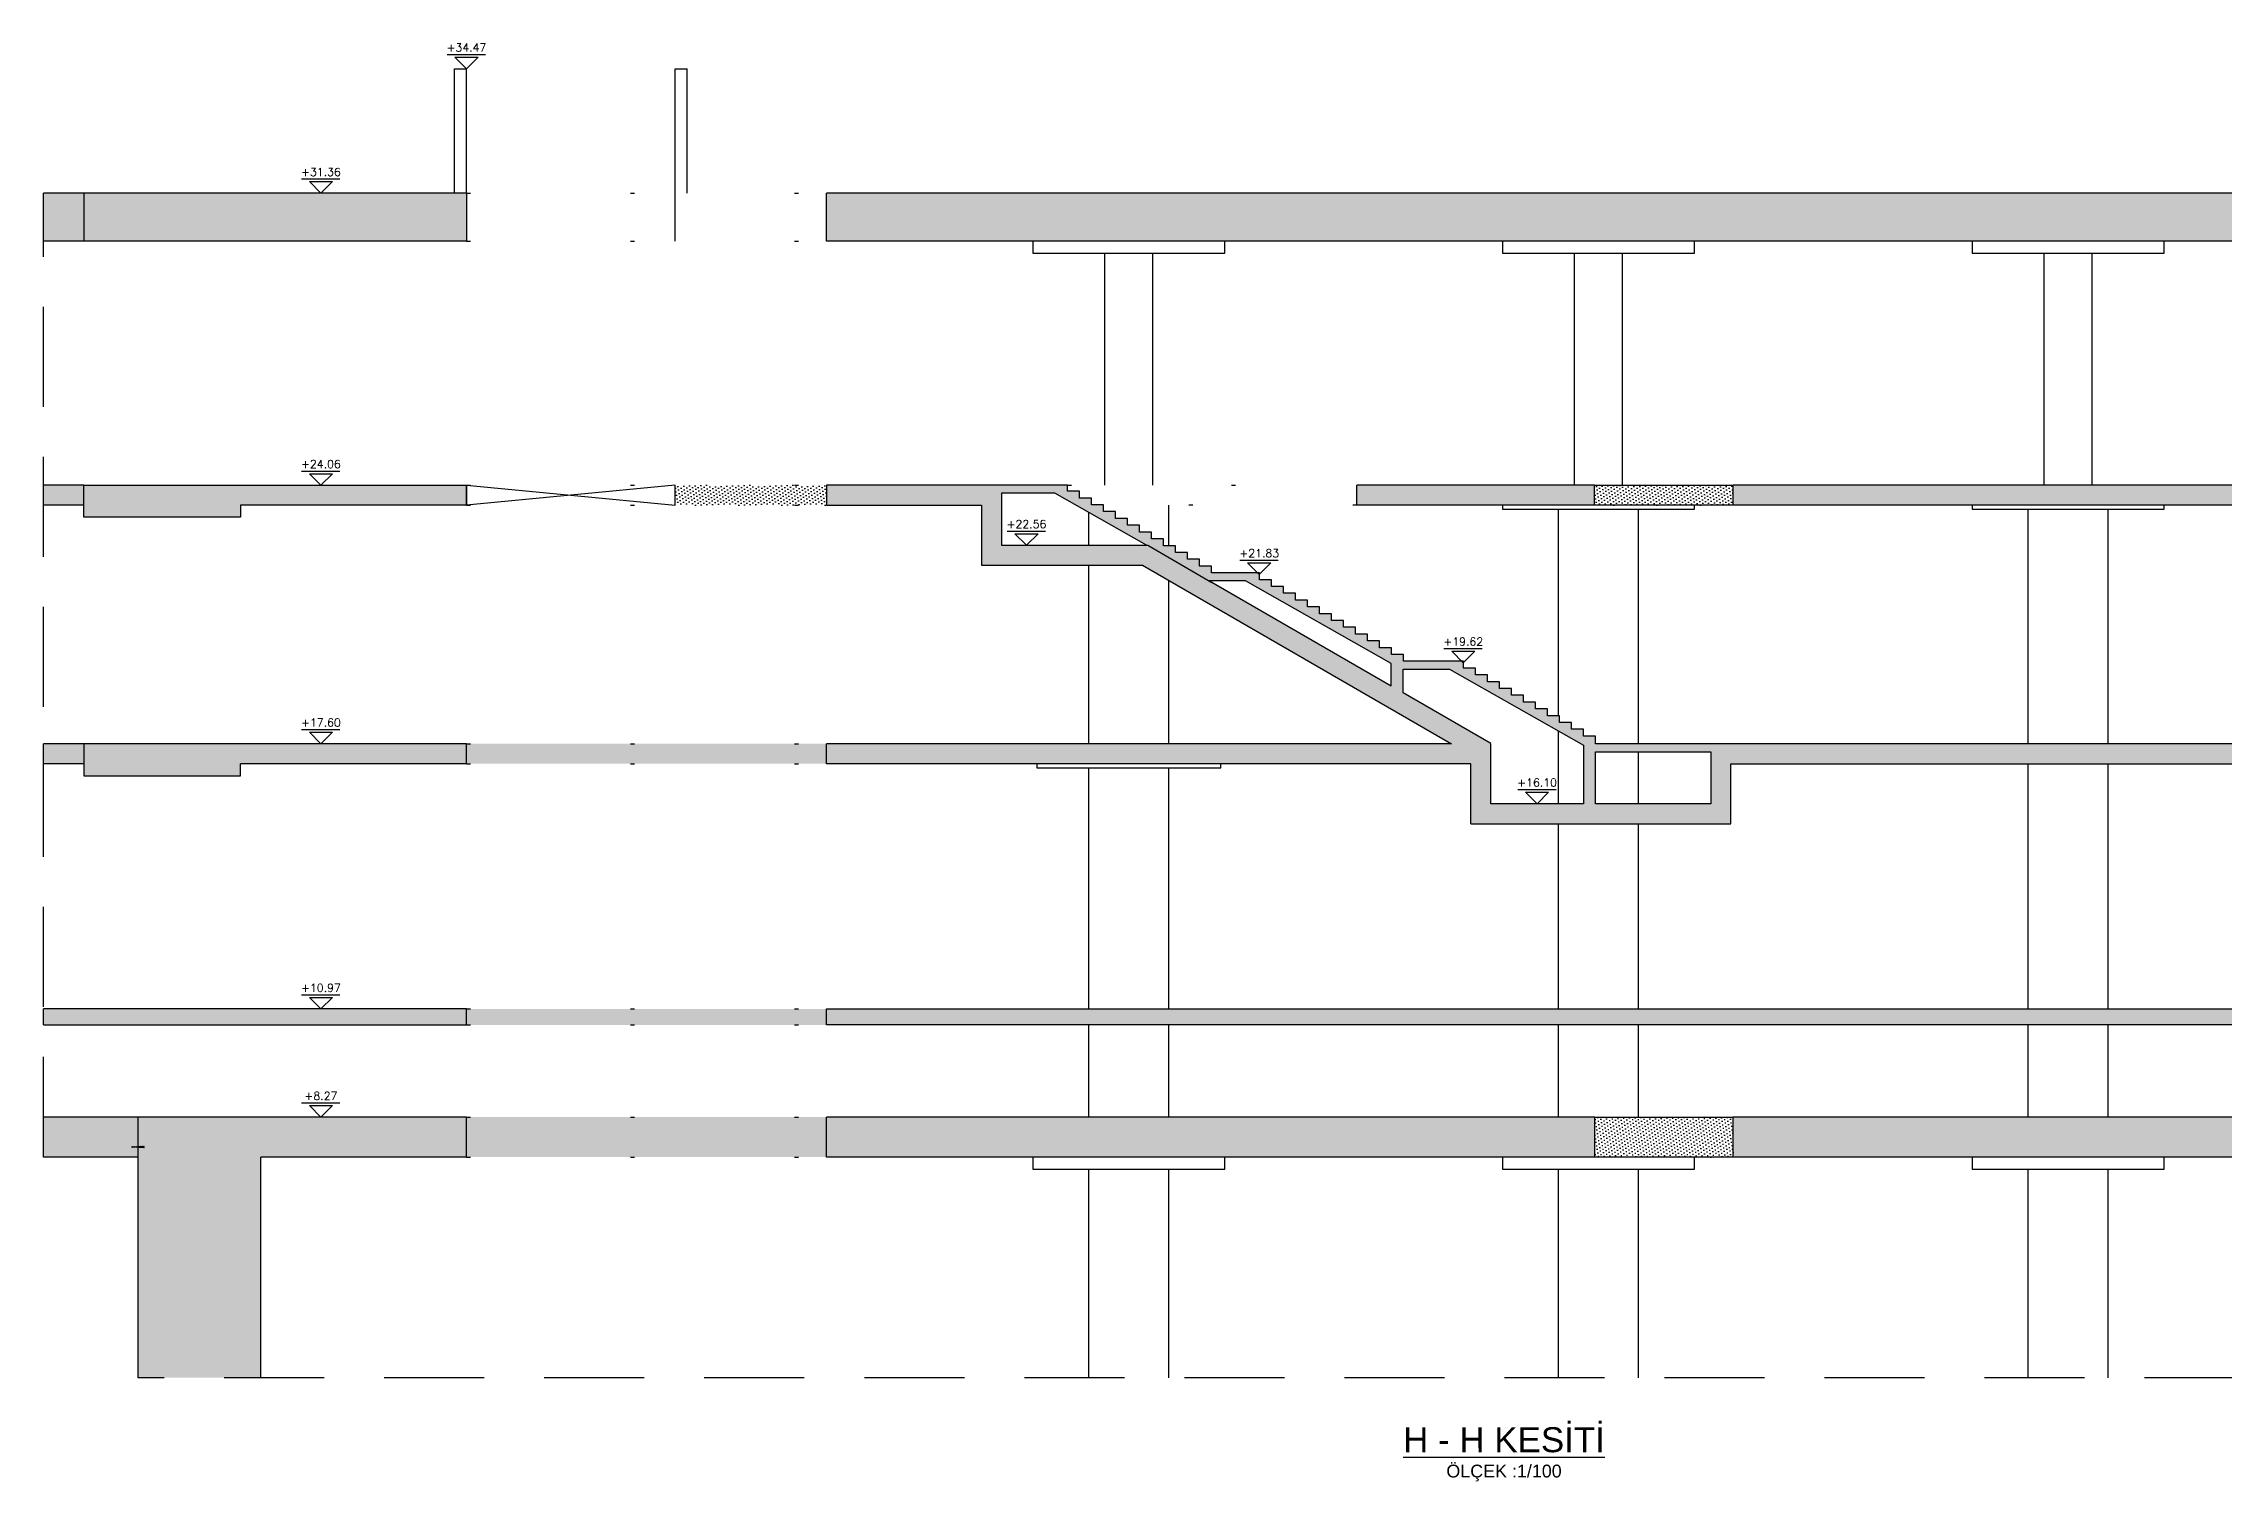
# Model space of a CAD drawing. Header units: inches. Extents: x 400392 to 401495, y 4543971 to 4544133.
# Drawn here: x 401274.7 to 401329.2, y 4544003 to 4544039 of the extents above; entities that cross this region are included whole.
import ezdxf
from ezdxf.enums import TextEntityAlignment as Align

# ---------------------------------------------------------------- set-up
doc = ezdxf.new("R2010")
doc.units = ezdxf.units.IN
doc.header["$MEASUREMENT"] = 0
for name, pattern in [('ACAD_ISO05W100', [33, 24, -3, 0, -3, 0, -3]), ('CIZGI', [0.4, 0.25, -0.15]), ('CONTINU', [0]), ('Dot', [4, 0, -4]), ('HIDDEN', [0.375, 0.25, -0.125])]:
    doc.linetypes.add(name, pattern=pattern)
for name, color, linetype in [('görünüş prota', 4, 'Continuous'), ('iderzi_PROTA', 3, 'Continuous'), ('kesik prota', 2, 'CIZGI'), ('kesit prota', 1, 'Continuous'), ('kesit tarama prota', 252, 'Continuous'), ('kolon tarama prota', 252, 'Continuous'), ('kot prota', 4, 'Continuous'), ('PRT-CST-rc_level', 6, 'Continuous'), ('PRT-CST-rc_levermark', 4, 'Continuous'), ('st_s_su tutucu', 2, 'Continuous'), ('st_s_ölçü', 4, 'Continuous'), ('t35 prota', 3, 'Continuous'), ('tplan prota', 7, 'Continuous')]:
    doc.layers.add(name, color=color, linetype=linetype)
doc.styles.add('Arial', font='Arial.ttf')
doc.styles.add('OLCU', font='romanstw.shx')
pattern_1 = [(36, (401115.44459, 4543690.453005), (-0.014547592, 0.087543451), [0, -0.079375])]

# ---------------------------------------------------------------- blocks, each defined once
blk = doc.blocks.new('KOTK5')
at = {"layer": 'PRT-CST-rc_levermark'}
blk.add_line((217, 160), (-213, 160), dxfattribs=at)
blk.add_lwpolyline([(130, 130), (-130, 130), (0, 0)], close=True, dxfattribs=at)
at = {"layer": 'PRT-CST-rc_level', "style": 'OLCU'}
blk.add_attdef('000.00', text='', height=90, dxfattribs=at).set_placement((0, 193), align=Align.CENTER)
blk = doc.blocks.new('D')
at = {"layer": 'st_s_su tutucu', "linetype": 'CONTINU', "ltscale": 0.2}
for p, q in [((-39988, 52508), (-39993, 52508)), ((-39993, 52508), (-39993, 52507)), ((-39993, 52507), (-39991, 52506)), ((-39993, 52449), (-39991, 52450)), ((-39993, 52448), (-39993, 52449)), ((-39988, 52448), (-39993, 52448)), ((-39991, 52499), (-39992, 52499)), ((-39992, 52499), (-39992, 52498)), ((-39992, 52498), (-39991, 52498)), ((-39991, 52489), (-39992, 52489)), ((-39992, 52489), (-39992, 52488)), ((-39992, 52488), (-39991, 52488)), ((-39991, 52479), (-39992, 52479)), ((-39992, 52479), (-39992, 52478)), ((-39992, 52478), (-39991, 52478)), ((-39992, 52468), (-39992, 52469)), ((-39992, 52469), (-39991, 52469)), ((-39991, 52468), (-39992, 52468)), ((-39992, 52458), (-39992, 52459)), ((-39992, 52459), (-39991, 52459)), ((-39991, 52458), (-39992, 52458)), ((-39991, 52506), (-39991, 52499)), ((-39991, 52498), (-39991, 52489)), ((-39991, 52488), (-39991, 52479)), ((-39991, 52469), (-39991, 52478)), ((-39991, 52459), (-39991, 52468)), ((-39991, 52450), (-39991, 52458)), ((-39990, 52506), (-39988, 52507)), ((-39990, 52499), (-39990, 52506)), ((-39989, 52499), (-39990, 52499)), ((-39990, 52489), (-39990, 52498)), ((-39990, 52498), (-39989, 52498)), ((-39989, 52489), (-39990, 52489)), ((-39990, 52479), (-39990, 52488)), ((-39990, 52488), (-39989, 52488)), ((-39989, 52479), (-39990, 52479)), ((-39990, 52478), (-39989, 52478)), ((-39990, 52478), (-39990, 52469)), ((-39990, 52469), (-39989, 52469)), ((-39989, 52468), (-39990, 52468)), ((-39990, 52468), (-39990, 52459)), ((-39990, 52459), (-39989, 52459)), ((-39989, 52458), (-39990, 52458)), ((-39990, 52458), (-39990, 52450)), ((-39990, 52450), (-39988, 52449)), ((-39989, 52498), (-39989, 52499)), ((-39989, 52488), (-39989, 52489)), ((-39989, 52478), (-39989, 52479)), ((-39989, 52469), (-39989, 52468)), ((-39989, 52459), (-39989, 52458)), ((-39988, 52507), (-39988, 52508)), ((-39988, 52449), (-39988, 52448))]:
    blk.add_line(p, q, dxfattribs=at)

msp = doc.modelspace()

# ---------------------------------------------------------------- hatches: boundary and pattern name
at = {"layer": 'kesit tarama prota'}
h = msp.add_hatch(color=256, dxfattribs=at)
h.dxf.hatch_style = 1
h.paths.add_polyline_path([(401275.685, 4544035.245), (401274.673, 4544035.245), (401274.673, 4544034.045), (401275.685, 4544034.045)])
h.paths.add_polyline_path([(401285.243, 4544035.245), (401275.685, 4544035.245), (401275.685, 4544034.045), (401285.243, 4544034.045)])
h = msp.add_hatch(color=256, dxfattribs=at)
h.dxf.hatch_style = 1
h.paths.add_polyline_path([(401351.049, 4544035.245), (401294.243, 4544035.245), (401294.243, 4544034.045), (401351.049, 4544034.045)])
h = msp.add_hatch(color=256, dxfattribs=at)
h.dxf.hatch_style = 1
h.paths.add_polyline_path([(401275.682, 4544027.945), (401274.673, 4544027.945), (401274.673, 4544027.445), (401275.682, 4544027.445)])
h.paths.add_polyline_path([(401285.243, 4544027.945), (401275.682, 4544027.945), (401275.682, 4544027.145), (401279.595, 4544027.145), (401279.595, 4544027.445), (401285.243, 4544027.445)])
h = msp.add_hatch(dxfattribs=at)
h.set_pattern_fill('DOTS', color=2, scale=0.05, angle=36)
h.set_pattern_definition(pattern_1)
h.paths.add_polyline_path([(401294.243, 4544027.945), (401290.463, 4544027.945), (401290.463, 4544027.445), (401294.243, 4544027.445)])
h = msp.add_hatch(color=256, dxfattribs=at)
h.dxf.hatch_style = 1
h.paths.add_polyline_path([(401351.049, 4544021.485), (401313.466, 4544021.485), (401313.466, 4544021.675), (401313.166, 4544021.675), (401313.166, 4544021.845), (401312.866, 4544021.845), (401312.866, 4544022.015), (401312.566, 4544022.015), (401312.566, 4544022.185), (401312.266, 4544022.185), (401312.266, 4544022.355), (401311.966, 4544022.355), (401311.966, 4544022.525), (401311.666, 4544022.525), (401311.666, 4544022.695), (401311.366, 4544022.695), (401311.366, 4544022.865), (401311.066, 4544022.865), (401311.066, 4544023.035), (401310.766, 4544023.035), (401310.766, 4544023.205), (401310.466, 4544023.205), (401310.466, 4544023.375), (401310.166, 4544023.375), (401310.166, 4544023.545), (401308.666, 4544023.545), (401308.666, 4544023.715), (401308.366, 4544023.715), (401308.366, 4544023.885), (401308.066, 4544023.885), (401308.066, 4544024.055), (401307.766, 4544024.055), (401307.766, 4544024.225), (401307.466, 4544024.225), (401307.466, 4544024.395), (401307.166, 4544024.395), (401307.166, 4544024.565), (401306.866, 4544024.565), (401306.866, 4544024.735), (401306.566, 4544024.735), (401306.566, 4544024.905), (401306.266, 4544024.905), (401306.266, 4544025.075), (401305.966, 4544025.075), (401305.966, 4544025.245), (401305.666, 4544025.245), (401305.666, 4544025.415), (401305.366, 4544025.415), (401305.366, 4544025.585), (401305.066, 4544025.585), (401305.066, 4544025.755), (401303.864, 4544025.755), (401303.864, 4544025.925), (401303.564, 4544025.925), (401303.564, 4544026.095), (401303.264, 4544026.095), (401303.264, 4544026.265), (401302.964, 4544026.265), (401302.964, 4544026.435), (401302.664, 4544026.435), (401302.664, 4544026.605), (401302.364, 4544026.605), (401302.364, 4544026.775), (401302.064, 4544026.775), (401302.064, 4544026.945), (401301.764, 4544026.945), (401301.764, 4544027.115), (401301.464, 4544027.115), (401301.464, 4544027.285), (401301.164, 4544027.285), (401301.164, 4544027.455), (401300.864, 4544027.455), (401300.864, 4544027.625), (401300.564, 4544027.625), (401300.564, 4544027.795), (401300.264, 4544027.795), (401300.264, 4544027.945), (401294.243, 4544027.945), (401294.243, 4544027.445), (401298.114, 4544027.445), (401298.114, 4544025.945), (401302.138, 4544025.945), (401309.862, 4544021.485), (401294.243, 4544021.485), (401294.243, 4544020.985), (401310.349, 4544020.985), (401310.349, 4544019.485), (401316.849, 4544019.485), (401316.849, 4544020.985), (401347.136, 4544020.985), (401347.136, 4544020.685), (401351.049, 4544020.685)])
h.paths.add_polyline_path([(401303.813, 4544025.555), (401304.713, 4544025.555), (401308.358, 4544023.489), (401308.358, 4544022.931)], flags=16)
h.paths.add_polyline_path([(401308.658, 4544022.758), (401308.658, 4544023.345), (401309.813, 4544023.345), (401313.166, 4544021.445), (401313.166, 4544019.985), (401310.849, 4544019.985), (401310.849, 4544021.493)], flags=16)
h.paths.add_polyline_path([(401313.466, 4544021.285), (401316.349, 4544021.285), (401316.349, 4544019.985), (401313.466, 4544019.985)], flags=16)
h.paths.add_polyline_path([(401302.24, 4544026.445), (401298.614, 4544026.445), (401298.614, 4544027.745), (401299.946, 4544027.745)], flags=16)
h = msp.add_hatch(color=256, dxfattribs=at)
h.dxf.hatch_style = 1
h.paths.add_polyline_path([(401313.436, 4544027.945), (401307.496, 4544027.945), (401307.496, 4544027.445), (401313.436, 4544027.445)])
h.paths.add_polyline_path([(401351.049, 4544027.945), (401316.907, 4544027.945), (401316.907, 4544027.445), (401351.049, 4544027.445)])
h = msp.add_hatch(dxfattribs=at)
h.set_pattern_fill('DOTS', color=2, scale=0.05, angle=36)
h.set_pattern_definition(pattern_1)
h.paths.add_polyline_path([(401316.907, 4544027.945), (401313.436, 4544027.945), (401313.436, 4544027.445), (401316.907, 4544027.445)])
h = msp.add_hatch(color=256, dxfattribs=at)
h.dxf.hatch_style = 1
h.paths.add_polyline_path([(401275.682, 4544021.485), (401274.673, 4544021.485), (401274.673, 4544020.985), (401275.682, 4544020.985)])
h.paths.add_polyline_path([(401285.243, 4544021.485), (401275.682, 4544021.485), (401275.682, 4544020.685), (401279.595, 4544020.685), (401279.595, 4544020.985), (401285.243, 4544020.985)])
h = msp.add_hatch(dxfattribs=at)
h.set_pattern_fill('DOTS', color=2, scale=0.05, angle=36)
h.set_pattern_definition(pattern_1)
h.paths.add_polyline_path([(401294.243, 4544021.485), (401285.243, 4544021.485), (401285.243, 4544020.985), (401294.243, 4544020.985)])
h = msp.add_hatch(color=256, dxfattribs=at)
h.dxf.hatch_style = 1
h.paths.add_polyline_path([(401285.243, 4544014.855), (401274.673, 4544014.855), (401274.673, 4544014.455), (401285.243, 4544014.455)])
h = msp.add_hatch(dxfattribs=at)
h.set_pattern_fill('DOTS', color=2, scale=0.05, angle=36)
h.set_pattern_definition(pattern_1)
h.paths.add_polyline_path([(401294.243, 4544014.855), (401285.243, 4544014.855), (401285.243, 4544014.455), (401294.243, 4544014.455)])
h = msp.add_hatch(color=256, dxfattribs=at)
h.dxf.hatch_style = 1
h.paths.add_polyline_path([(401354.647, 4544014.855), (401294.243, 4544014.855), (401294.243, 4544014.455), (401354.642, 4544014.455)])
h = msp.add_hatch(color=256, dxfattribs=at)
h.dxf.hatch_style = 1
h.paths.add_polyline_path([(401280.102, 4544011.155), (401285.243, 4544011.155), (401285.243, 4544012.155), (401274.673, 4544012.155), (401274.673, 4544011.155), (401277.039, 4544011.155), (401277.039, 4544005.637), (401280.102, 4544005.637)])
h = msp.add_hatch(dxfattribs=at)
h.set_pattern_fill('DOTS', color=2, scale=0.05, angle=36)
h.set_pattern_definition(pattern_1)
h.paths.add_polyline_path([(401294.243, 4544012.155), (401285.243, 4544012.155), (401285.243, 4544011.155), (401294.243, 4544011.155)])
h = msp.add_hatch(color=256, dxfattribs=at)
h.dxf.hatch_style = 1
h.paths.add_polyline_path([(401313.436, 4544012.155), (401294.243, 4544012.155), (401294.243, 4544011.155), (401313.436, 4544011.155)])
h = msp.add_hatch(dxfattribs=at)
h.set_pattern_fill('DOTS', color=2, scale=0.05, angle=36)
h.set_pattern_definition(pattern_1)
h.paths.add_polyline_path([(401316.907, 4544012.155), (401313.436, 4544012.155), (401313.436, 4544011.155), (401316.907, 4544011.155)])
h = msp.add_hatch(color=256, dxfattribs=at)
h.dxf.hatch_style = 1
h.paths.add_polyline_path([(401349.688, 4544011.155), (401354.642, 4544011.155), (401354.642, 4544012.155), (401316.907, 4544012.155), (401316.907, 4544011.155), (401346.626, 4544011.155), (401346.626, 4544005.637), (401349.688, 4544005.637)])

# ---------------------------------------------------------------- linework, layer by layer
at = {"layer": 'görünüş prota'}
for p, q in [((401301.197, 4544027.945), (401301.197, 4544033.745)), ((401302.397, 4544027.945), (401302.397, 4544033.745)), ((401312.936, 4544027.945), (401312.936, 4544033.745)), ((401314.136, 4544027.945), (401314.136, 4544033.745)), ((401324.678, 4544027.945), (401324.678, 4544033.745)), ((401325.878, 4544027.945), (401325.878, 4544033.745)), ((401302.797, 4544026.435), (401302.797, 4544027.445)), ((401312.536, 4544022.185), (401312.536, 4544027.345)), ((401314.536, 4544021.485), (401314.536, 4544027.345)), ((401324.278, 4544021.485), (401324.278, 4544027.345)), ((401326.278, 4544021.485), (401326.278, 4544027.345)), ((401300.797, 4544026.445), (401300.797, 4544027.263)), ((401300.797, 4544021.485), (401300.797, 4544025.945)), ((401302.797, 4544021.485), (401302.797, 4544025.564)), ((401312.536, 4544019.985), (401312.536, 4544021.802)), ((401314.536, 4544019.985), (401314.536, 4544021.285)), ((401300.797, 4544014.855), (401300.797, 4544020.885)), ((401302.797, 4544014.855), (401302.797, 4544020.885)), ((401324.278, 4544014.855), (401324.278, 4544020.985)), ((401326.278, 4544014.855), (401326.278, 4544020.985)), ((401312.536, 4544014.855), (401312.536, 4544019.485)), ((401314.536, 4544014.855), (401314.536, 4544019.485)), ((401300.797, 4544012.155), (401300.797, 4544014.455)), ((401302.797, 4544012.155), (401302.797, 4544014.455)), ((401312.536, 4544012.155), (401312.536, 4544014.455)), ((401314.536, 4544012.155), (401314.536, 4544014.455)), ((401324.278, 4544012.155), (401324.278, 4544014.455)), ((401326.278, 4544012.155), (401326.278, 4544014.455)), ((401300.797, 4544005.637), (401300.797, 4544010.855)), ((401302.797, 4544005.637), (401302.797, 4544010.855)), ((401312.536, 4544005.637), (401312.536, 4544010.855)), ((401314.536, 4544005.637), (401314.536, 4544010.855)), ((401324.278, 4544005.637), (401324.278, 4544010.855)), ((401326.278, 4544005.637), (401326.278, 4544010.855))]:
    msp.add_line(p, q, dxfattribs=at)
for points in [[(401284.943, 4544035.245), (401284.943, 4544038.355)], [(401284.943, 4544038.355), (401285.243, 4544038.355)], [(401285.243, 4544035.245), (401285.243, 4544038.355)], [(401290.463, 4544034.045), (401290.463, 4544038.355)], [(401290.463, 4544038.355), (401290.763, 4544038.355)], [(401290.763, 4544035.245), (401290.763, 4544038.355)], [(401299.397, 4544034.045), (401299.397, 4544033.745), (401304.197, 4544033.745), (401304.197, 4544034.045)], [(401311.136, 4544034.045), (401311.136, 4544033.745), (401315.936, 4544033.745), (401315.936, 4544034.045)], [(401322.875, 4544034.045), (401322.875, 4544033.745), (401327.675, 4544033.745), (401327.675, 4544034.045)], [(401313.436, 4544027.945), (401316.907, 4544027.945)], [(401311.136, 4544027.445), (401311.136, 4544027.345), (401315.936, 4544027.345), (401315.936, 4544027.445)], [(401316.907, 4544027.445), (401313.436, 4544027.445)], [(401322.875, 4544027.445), (401322.875, 4544027.345), (401327.675, 4544027.345), (401327.675, 4544027.445)], [(401299.497, 4544020.985), (401299.497, 4544020.885), (401304.097, 4544020.885), (401304.097, 4544020.985)], [(401313.436, 4544012.155), (401316.907, 4544012.155)], [(401299.397, 4544011.155), (401299.397, 4544010.855), (401304.197, 4544010.855), (401304.197, 4544011.155)], [(401311.136, 4544011.155), (401311.136, 4544010.855), (401315.936, 4544010.855), (401315.936, 4544011.155)], [(401316.907, 4544011.155), (401313.436, 4544011.155)], [(401322.877, 4544011.155), (401322.877, 4544010.855), (401327.677, 4544010.855), (401327.677, 4544011.155)]]:
    msp.add_lwpolyline(points, dxfattribs=at)
at = {"layer": 'görünüş prota', "color": 4, "linetype": 'Dot'}
for points in [[(401285.243, 4544035.245), (401294.243, 4544035.245)], [(401285.243, 4544034.045), (401294.243, 4544034.045)], [(401285.243, 4544027.945), (401294.243, 4544027.945)], [(401300.264, 4544027.945), (401307.496, 4544027.945)], [(401285.243, 4544027.445), (401294.243, 4544027.445)], [(401307.496, 4544027.445), (401301.164, 4544027.445)], [(401285.243, 4544021.485), (401294.243, 4544021.485)], [(401285.243, 4544020.985), (401294.243, 4544020.985)], [(401285.243, 4544014.855), (401294.243, 4544014.855)], [(401285.243, 4544014.455), (401294.243, 4544014.455)], [(401285.243, 4544012.155), (401294.243, 4544012.155)], [(401285.243, 4544011.155), (401294.243, 4544011.155)]]:
    msp.add_lwpolyline(points, dxfattribs=at)
at = {"layer": 'iderzi_PROTA', "linetype": 'ACAD_ISO05W100', "ltscale": 2}
msp.add_line((401277.039, 4544011.155), (401277.039, 4544012.155), dxfattribs=at)
at = {"layer": 'kesik prota', "ltscale": 10}
msp.add_line((401349.688, 4544005.637), (401277.039, 4544005.637), dxfattribs=at)
at = {"layer": 'kesik prota', "linetype": 'HIDDEN', "ltscale": 10}
msp.add_lwpolyline([(401274.673, 4544011.155), (401274.673, 4544035.245)], dxfattribs=at)
at = {"layer": 'kesik prota', "ltscale": 10}
msp.add_lwpolyline([(401302.24, 4544026.445), (401302.271, 4544026.445), (401303.877, 4544025.518)], dxfattribs=at)
at = {"layer": 'kesit prota', "color": 1}
for p, q in [((401285.243, 4544035.245), (401274.673, 4544035.245)), ((401285.243, 4544035.245), (401285.243, 4544034.045)), ((401354.642, 4544035.245), (401294.243, 4544035.245)), ((401294.243, 4544034.045), (401294.243, 4544035.245)), ((401285.243, 4544034.045), (401274.673, 4544034.045)), ((401354.642, 4544034.045), (401294.243, 4544034.045)), ((401313.436, 4544027.945), (401307.496, 4544027.945)), ((401307.496, 4544027.445), (401307.496, 4544027.945)), ((401313.436, 4544027.445), (401313.436, 4544027.945)), ((401354.642, 4544027.945), (401316.907, 4544027.945)), ((401316.907, 4544027.445), (401316.907, 4544027.945)), ((401313.436, 4544027.445), (401307.496, 4544027.445)), ((401354.642, 4544027.445), (401316.907, 4544027.445)), ((401275.682, 4544021.485), (401274.673, 4544021.485)), ((401285.243, 4544020.985), (401285.243, 4544021.485)), ((401294.243, 4544020.985), (401294.243, 4544021.485)), ((401275.682, 4544020.985), (401274.673, 4544020.985)), ((401285.243, 4544020.985), (401279.595, 4544020.985)), ((401310.349, 4544020.985), (401294.243, 4544020.985)), ((401310.349, 4544019.485), (401310.349, 4544020.985)), ((401316.849, 4544019.485), (401316.849, 4544020.985)), ((401310.349, 4544019.485), (401316.849, 4544019.485)), ((401285.243, 4544012.155), (401274.673, 4544012.155)), ((401285.243, 4544011.155), (401285.243, 4544012.155)), ((401313.436, 4544012.155), (401294.243, 4544012.155)), ((401294.243, 4544011.155), (401294.243, 4544012.155)), ((401313.436, 4544012.155), (401313.436, 4544011.155)), ((401354.642, 4544012.155), (401316.907, 4544012.155)), ((401316.907, 4544011.155), (401316.907, 4544012.155)), ((401277.039, 4544011.155), (401274.673, 4544011.155)), ((401277.039, 4544005.637), (401277.039, 4544011.155)), ((401285.243, 4544011.155), (401280.102, 4544011.155)), ((401280.102, 4544005.637), (401280.102, 4544011.155)), ((401313.436, 4544011.155), (401294.243, 4544011.155)), ((401346.626, 4544011.155), (401316.907, 4544011.155))]:
    msp.add_line(p, q, dxfattribs=at)
at = {"layer": 'kesit prota'}
msp.add_line((401275.685, 4544034.045), (401275.685, 4544035.245), dxfattribs=at)
at = {"layer": 'kesit prota', "color": 1}
for points in [[(401275.682, 4544027.945), (401274.673, 4544027.945)], [(401275.682, 4544027.445), (401274.673, 4544027.445)], [(401298.114, 4544027.445), (401298.114, 4544025.945), (401302.138, 4544025.945), (401309.862, 4544021.485), (401294.243, 4544021.485)], [(401304.713, 4544025.555), (401303.813, 4544025.555), (401308.358, 4544022.931), (401308.358, 4544023.489), (401304.713, 4544025.555)], [(401310.849, 4544021.493), (401308.658, 4544022.758), (401308.658, 4544023.345), (401309.813, 4544023.345), (401313.166, 4544021.445), (401313.166, 4544019.985)], [(401313.166, 4544019.985), (401310.849, 4544019.985), (401310.849, 4544021.485)]]:
    msp.add_lwpolyline(points, dxfattribs=at)
for points in [[(401275.682, 4544027.945), (401285.243, 4544027.945), (401285.243, 4544027.445), (401279.595, 4544027.445), (401279.595, 4544027.145), (401275.682, 4544027.145)], [(401302.24, 4544026.445), (401299.946, 4544027.745), (401298.614, 4544027.745), (401298.614, 4544026.445)], [(401313.466, 4544021.285), (401316.349, 4544021.285), (401316.349, 4544019.985), (401313.466, 4544019.985)]]:
    msp.add_lwpolyline(points, close=True, dxfattribs=at)
at = {"layer": 'kesit prota'}
for points in [[(401351.049, 4544021.485), (401313.466, 4544021.485), (401313.466, 4544021.675), (401313.166, 4544021.675), (401313.166, 4544021.845), (401312.866, 4544021.845), (401312.866, 4544022.015), (401312.566, 4544022.015), (401312.566, 4544022.185), (401312.266, 4544022.185), (401312.266, 4544022.355), (401311.966, 4544022.355), (401311.966, 4544022.525), (401311.666, 4544022.525), (401311.666, 4544022.695), (401311.366, 4544022.695), (401311.366, 4544022.865), (401311.066, 4544022.865), (401311.066, 4544023.035), (401310.766, 4544023.035), (401310.766, 4544023.205), (401310.466, 4544023.205), (401310.466, 4544023.375), (401310.166, 4544023.375), (401310.166, 4544023.545), (401308.666, 4544023.545), (401308.666, 4544023.715), (401308.366, 4544023.715), (401308.366, 4544023.885), (401308.066, 4544023.885), (401308.066, 4544024.055), (401307.766, 4544024.055), (401307.766, 4544024.225), (401307.466, 4544024.225), (401307.466, 4544024.395), (401307.166, 4544024.395), (401307.166, 4544024.565), (401306.866, 4544024.565), (401306.866, 4544024.735), (401306.566, 4544024.735), (401306.566, 4544024.905), (401306.266, 4544024.905), (401306.266, 4544025.075), (401305.966, 4544025.075), (401305.966, 4544025.245), (401305.666, 4544025.245), (401305.666, 4544025.415), (401305.366, 4544025.415), (401305.366, 4544025.585), (401305.066, 4544025.585), (401305.066, 4544025.755), (401303.864, 4544025.755), (401303.864, 4544025.925), (401303.564, 4544025.925), (401303.564, 4544026.095), (401303.264, 4544026.095), (401303.264, 4544026.265), (401302.964, 4544026.265), (401302.964, 4544026.435), (401302.664, 4544026.435), (401302.664, 4544026.605), (401302.364, 4544026.605), (401302.364, 4544026.775), (401302.064, 4544026.775), (401302.064, 4544026.945), (401301.764, 4544026.945), (401301.764, 4544027.115), (401301.464, 4544027.115), (401301.464, 4544027.285), (401301.164, 4544027.285), (401301.164, 4544027.455), (401300.864, 4544027.455), (401300.864, 4544027.625), (401300.564, 4544027.625), (401300.564, 4544027.795), (401300.264, 4544027.795), (401300.264, 4544027.945), (401294.243, 4544027.945), (401294.243, 4544027.445), (401298.114, 4544027.445)], [(401285.243, 4544021.485), (401275.682, 4544021.485), (401275.682, 4544020.685), (401279.595, 4544020.685), (401279.595, 4544020.985)], [(401316.849, 4544020.985), (401347.136, 4544020.985)], [(401274.673, 4544014.455), (401285.243, 4544014.455), (401285.243, 4544014.855), (401274.673, 4544014.855)], [(401354.642, 4544014.455), (401294.243, 4544014.455), (401294.243, 4544014.855), (401354.647, 4544014.855)]]:
    msp.add_lwpolyline(points, dxfattribs=at)
at = {"layer": 'kesit tarama prota'}
for points in [[(401274.673, 4544034.045), (401274.673, 4544035.245)], [(401274.673, 4544027.445), (401274.673, 4544027.945)], [(401274.673, 4544020.985), (401274.673, 4544021.485)], [(401274.673, 4544014.455), (401274.673, 4544014.855)]]:
    msp.add_lwpolyline(points, dxfattribs=at)
at = {"layer": 'kolon tarama prota', "color": 2}
msp.add_lwpolyline([(401285.243, 4544027.445), (401285.243, 4544027.945), (401290.463, 4544027.445), (401290.463, 4544027.945), (401285.243, 4544027.445), (401285.243, 4544027.945)], dxfattribs=at)

# ---------------------------------------------------------------- block references
at = {"layer": 'kot prota', "linetype": 'CONTINU', "ltscale": 0.1}
ref = msp.add_blockref('KOTK5', (401285.243, 4544038.355), dxfattribs=dict(at, xscale=-0.002222222222222221, yscale=0.002222222222222221, zscale=0.002222222222222222, rotation=1.399620875197627e-05))
ref.add_attrib('000.00', '+34.47', dxfattribs={"layer": 'PRT-CST-rc_level', "height": 0.2, "rotation": 0, "style": 'OLCU'}).set_placement((401285.243, 4544038.784), align=Align.CENTER)
ref = msp.add_blockref('KOTK5', (401281.605, 4544035.245), dxfattribs=dict(at, xscale=-0.002222222222222222, yscale=0.002222222222222222, zscale=0.002222222222222222, rotation=359.9999999999902))
ref.add_attrib('000.00', '+31.36', dxfattribs={"layer": 'PRT-CST-rc_level', "height": 0.2, "style": 'OLCU'}).set_placement((401281.605, 4544035.674), align=Align.CENTER)
ref = msp.add_blockref('KOTK5', (401281.605, 4544027.945), dxfattribs=dict(at, xscale=-0.002222222222222222, yscale=0.002222222222222222, zscale=0.002222222222222222, rotation=359.9999999999902))
ref.add_attrib('000.00', '+24.06', dxfattribs={"layer": 'PRT-CST-rc_level', "height": 0.2, "style": 'OLCU'}).set_placement((401281.605, 4544028.374), align=Align.CENTER)
ref = msp.add_blockref('KOTK5', (401299.241, 4544026.445), dxfattribs=dict(at, xscale=-0.002222222222222222, yscale=0.002222222222222222, zscale=0.002222222222222222, rotation=359.9999999999902))
ref.add_attrib('000.00', '+22.56', dxfattribs={"layer": 'PRT-CST-rc_level', "height": 0.2, "style": 'OLCU'}).set_placement((401299.241, 4544026.874), align=Align.CENTER)
ref = msp.add_blockref('KOTK5', (401305.058, 4544025.718), dxfattribs=dict(at, xscale=-0.002222222222222222, yscale=0.002222222222222222, zscale=0.002222222222222222, rotation=359.9999999999902))
ref.add_attrib('000.00', '+21.83', dxfattribs={"layer": 'PRT-CST-rc_level', "height": 0.2, "style": 'OLCU'}).set_placement((401305.058, 4544026.147), align=Align.CENTER)
ref = msp.add_blockref('KOTK5', (401310.158, 4544023.508), dxfattribs=dict(at, xscale=-0.002222222222222222, yscale=0.002222222222222222, zscale=0.002222222222222222, rotation=359.9999999999902))
ref.add_attrib('000.00', '+19.62', dxfattribs={"layer": 'PRT-CST-rc_level', "height": 0.2, "style": 'OLCU'}).set_placement((401310.158, 4544023.937), align=Align.CENTER)
ref = msp.add_blockref('KOTK5', (401281.605, 4544021.485), dxfattribs=dict(at, xscale=-0.002222222222222222, yscale=0.002222222222222222, zscale=0.002222222222222222, rotation=359.9999999999902))
ref.add_attrib('000.00', '+17.60', dxfattribs={"layer": 'PRT-CST-rc_level', "height": 0.2, "style": 'OLCU'}).set_placement((401281.605, 4544021.914), align=Align.CENTER)
ref = msp.add_blockref('KOTK5', (401312.003, 4544019.985), dxfattribs=dict(at, xscale=-0.002222222222222222, yscale=0.002222222222222222, zscale=0.002222222222222222, rotation=359.9999999999902))
ref.add_attrib('000.00', '+16.10', dxfattribs={"layer": 'PRT-CST-rc_level', "height": 0.2, "style": 'OLCU'}).set_placement((401312.003, 4544020.414), align=Align.CENTER)
ref = msp.add_blockref('KOTK5', (401281.605, 4544014.855), dxfattribs=dict(at, xscale=-0.002222222222222222, yscale=0.002222222222222222, zscale=0.002222222222222222, rotation=359.9999999999902))
ref.add_attrib('000.00', '+10.97', dxfattribs={"layer": 'PRT-CST-rc_level', "height": 0.2, "style": 'OLCU'}).set_placement((401281.605, 4544015.284), align=Align.CENTER)
ref = msp.add_blockref('KOTK5', (401281.605, 4544012.155), dxfattribs=dict(at, xscale=-0.002222222222222222, yscale=0.002222222222222222, zscale=0.002222222222222222, rotation=359.9999999999902))
ref.add_attrib('000.00', '+8.27', dxfattribs={"layer": 'PRT-CST-rc_level', "height": 0.2, "style": 'OLCU'}).set_placement((401281.605, 4544012.584), align=Align.CENTER)
at = {"layer": 'st_s_ölçü', "xscale": 0.004999999999999998, "yscale": 0.004999999999999998, "zscale": 0.004999999999999998, "rotation": 270}
msp.add_blockref('D', (401014.648, 4543811.454), dxfattribs=at)

# ---------------------------------------------------------------- texts
at = {"layer": 't35 prota', "style": 'Arial'}
msp.add_text('ÖLÇEK :1/100', height=0.32, rotation=0.0118, dxfattribs=at).set_placement((401311.177, 4544003.291), align=Align.MIDDLE)
at = {"layer": 'tplan prota', "style": 'Arial'}
msp.add_text('%%UH - H KESİTİ', height=0.625, rotation=0.0118, dxfattribs=at).set_placement((401311.177, 4544004.166), align=Align.MIDDLE)

doc.saveas('drawing.dxf')
